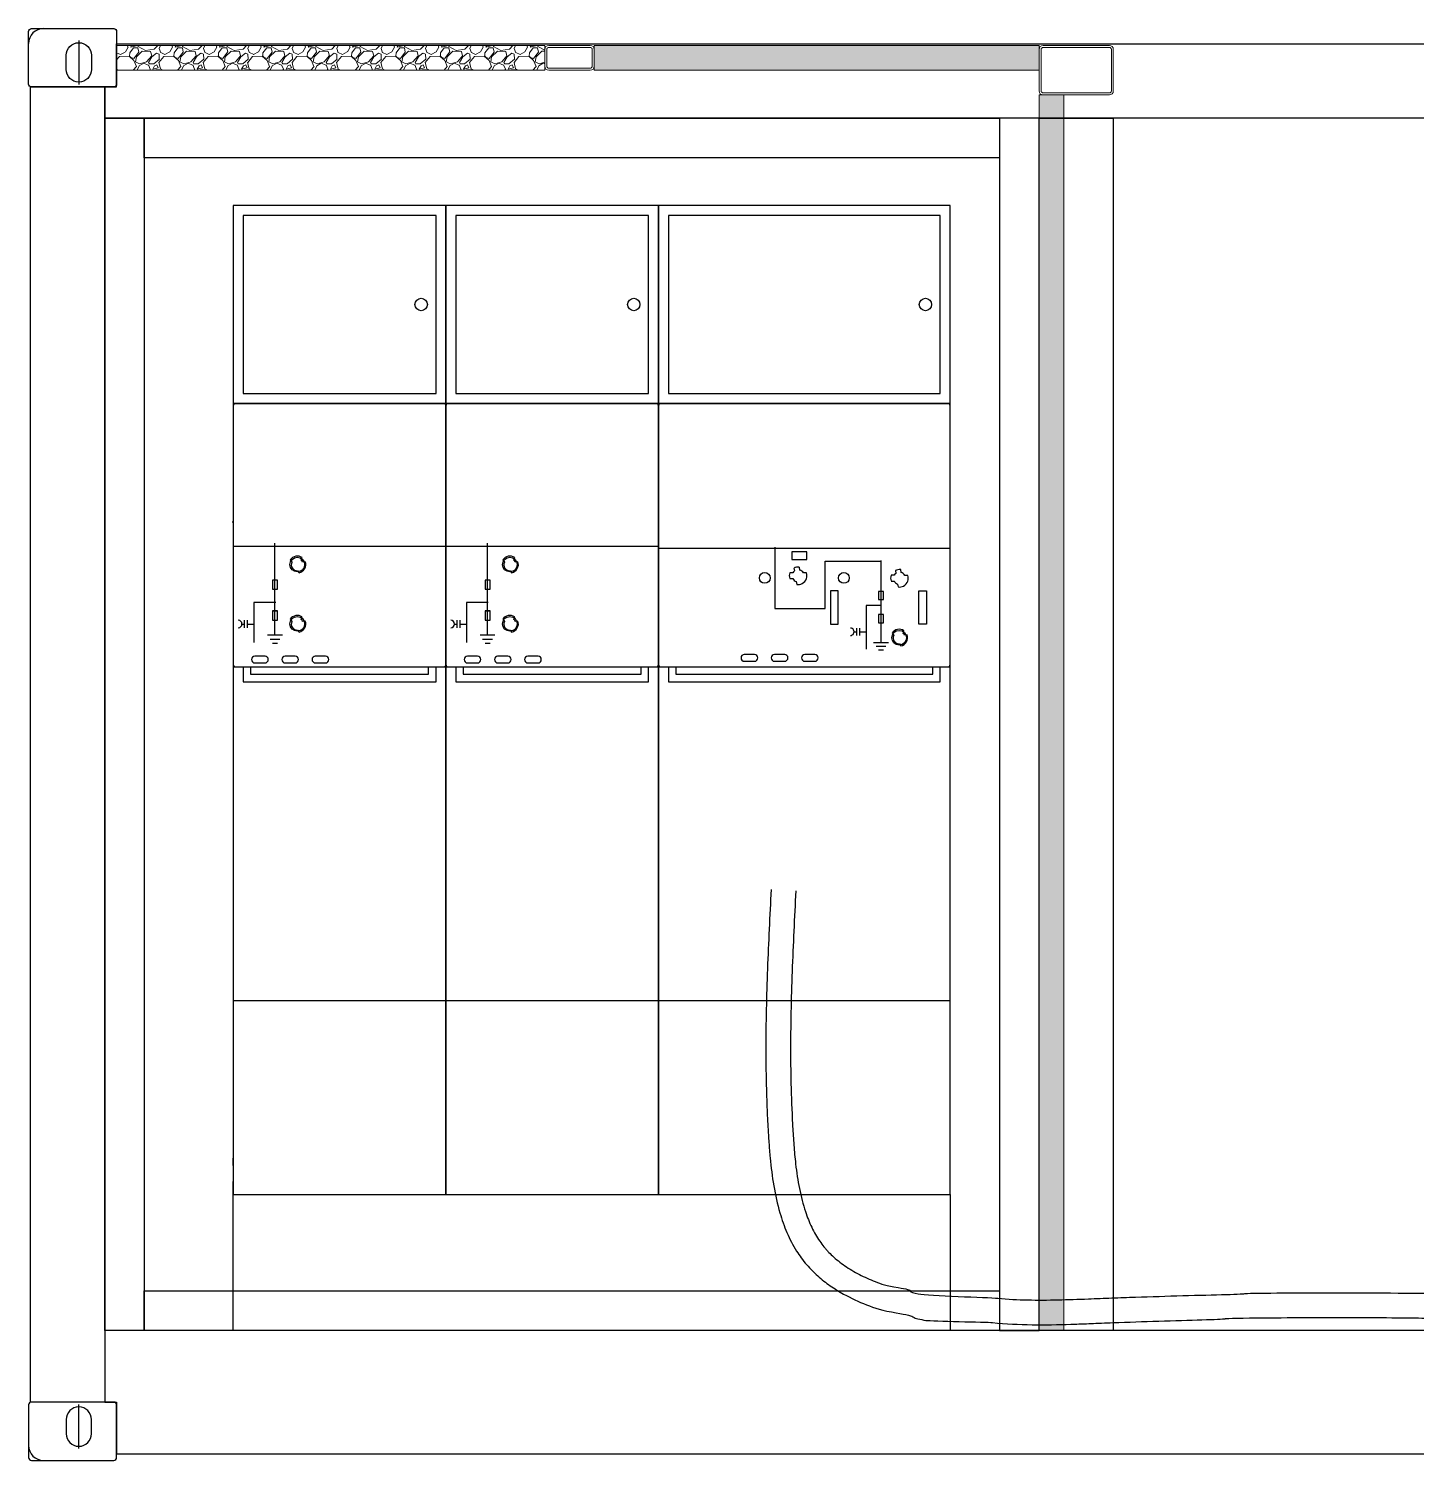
# Model space of a CAD drawing. Extents: x 61367 to 140945, y -1257 to 25588.
# Drawn here: x 85203 to 88010, y 13493 to 16389 of the extents above; entities that cross this region are included whole.
import ezdxf

# ---------------------------------------------------------------- set-up
doc = ezdxf.new("R2010")
doc.units = 0
doc.header["$MEASUREMENT"] = 0
doc.layers.get('0').update_dxf_attribs({"linetype": 'CONTINUOUS'})
for name, color, linetype, lineweight in [('AM_0', 7, 'CONTINUOUS', 30), ('AM_5', 3, 'CONTINUOUS', 15), ('AM_8', 1, 'CONTINUOUS', 15), ('CO', 7, 'CONTINUOUS', 9), ('THICK', 7, 'CONTINUOUS', 0)]:
    doc.layers.add(name, color=color, linetype=linetype, lineweight=lineweight)

# ---------------------------------------------------------------- blocks, each defined once
blk = doc.blocks.new('A$C2f4ac7b6')
at = {"color": 7, "linetype": 'Continuous'}
for p, q in [((430, 2000), (0, 2000)), ((0, 2000), (0, 1600)), ((860, 2000), (430, 2000)), ((430, 2000), (430, 1600)), ((430, 1600), (430, 2000)), ((1450, 2000), (860, 2000)), ((860, 2000), (860, 1600)), ((860, 1600), (860, 2000)), ((1450, 1600), (1450, 2000)), ((410, 1980), (20, 1980)), ((20, 1980), (20, 1620)), ((410, 1620), (410, 1980)), ((840, 1980), (450, 1980)), ((450, 1980), (450, 1620)), ((840, 1620), (840, 1980)), ((1430, 1980), (880, 1980)), ((880, 1980), (880, 1620)), ((1430, 1620), (1430, 1980)), ((0, 1600), (430, 1600)), ((0, 1595), (0, 1072)), ((425, 1600), (5, 1600)), ((20, 1620), (410, 1620)), ((430, 1400), (430, 1600)), ((430, 1600), (430, 1400)), ((430, 1400), (430, 1600)), ((430, 1600), (430, 1400)), ((430, 1400), (430, 1600)), ((430, 1600), (430, 1400)), ((430, 1600), (860, 1600)), ((430, 1072), (430, 1595)), ((430, 1595), (430, 1072)), ((855, 1600), (435, 1600)), ((450, 1620), (840, 1620)), ((860, 1600), (1450, 1600)), ((860, 1595), (860, 1072)), ((860, 1072), (860, 1595)), ((1445, 1600), (865, 1600)), ((880, 1620), (1430, 1620)), ((1450, 1072), (1450, 1595)), ((0, 1311.5), (430, 1311.5)), ((84.3, 1131.5), (84.3, 1317.5)), ((430, 1311.5), (860, 1311.5)), ((514.3, 1131.5), (514.3, 1317.5)), ((860, 1307), (1450, 1307)), ((1095, 1309), (1095, 1185)), ((115.2, 1283.2), (118.4, 1278.5)), ((137.5, 1282.8), (139.1, 1288.2)), ((145.6, 1279.8), (140.3, 1279)), ((545.2, 1283.2), (548.4, 1278.5)), ((567.5, 1282.8), (569.1, 1288.2)), ((575.6, 1279.8), (570.3, 1279)), ((1160, 1299.5), (1130, 1299.5)), ((1130, 1299.5), (1130, 1284.5)), ((1130, 1284.5), (1160, 1284.5)), ((1160, 1284.5), (1160, 1299.5)), ((1197, 1185), (1197, 1281)), ((1197, 1281), (1311, 1281)), ((1310.5, 1115.6), (1310.5, 1282.2)), ((130.1, 1261.5), (132.9, 1257.4)), ((560.1, 1261.5), (562.9, 1257.4)), ((1125.5, 1245.7), (1131.5, 1245.7)), ((1131.7, 1257.2), (1125.7, 1257.2)), ((1134.1, 1266.9), (1135.1, 1261)), ((1145.9, 1262.9), (1144.9, 1268.8)), ((1159.2, 1257), (1153.2, 1257)), ((1336.7, 1252.2), (1330.7, 1252.2)), ((1339.1, 1261.9), (1340.1, 1256)), ((1350.9, 1257.9), (1349.9, 1263.8)), ((1364.2, 1252), (1358.2, 1252)), ((89.3, 1242.5), (79.3, 1242.5)), ((79.3, 1242.5), (79.3, 1224)), ((79.3, 1224), (89.3, 1224)), ((89.3, 1224), (89.3, 1242.5)), ((519.3, 1242.5), (509.3, 1242.5)), ((509.3, 1242.5), (509.3, 1224)), ((509.3, 1224), (519.3, 1224)), ((519.3, 1224), (519.3, 1242.5)), ((1138.7, 1239.5), (1139.7, 1233.6)), ((1223.5, 1220.5), (1207.7, 1220.5)), ((1207.7, 1220.5), (1207.7, 1153.5)), ((1223.5, 1153.5), (1223.5, 1220.5)), ((1315.3, 1219.7), (1305.3, 1219.7)), ((1305.3, 1219.7), (1305.3, 1203.2)), ((1315.3, 1203.2), (1315.3, 1219.7)), ((1330.5, 1240.7), (1336.5, 1240.7)), ((1343.7, 1234.5), (1344.7, 1228.6)), ((1386.5, 1153.5), (1386.5, 1220.5)), ((1386.5, 1220.5), (1402.3, 1220.5)), ((1402.3, 1220.5), (1402.3, 1153.5)), ((85.7, 1197.5), (41.7, 1197.5)), ((41.7, 1197.5), (41.7, 1116.5)), ((515.7, 1197.5), (471.7, 1197.5)), ((471.7, 1197.5), (471.7, 1116.5)), ((1310, 1190.9), (1280, 1190.9)), ((1280, 1190.9), (1280, 1103.1)), ((1305.3, 1203.2), (1315.3, 1203.2)), ((22.2, 1161.2), (22.2, 1146.2)), ((28.2, 1161.2), (28.2, 1146.2)), ((89.3, 1180.2), (79.3, 1180.2)), ((79.3, 1180.2), (79.3, 1161.7)), ((89.3, 1179.7), (79.3, 1179.7)), ((79.3, 1179.7), (79.3, 1161.2)), ((79.3, 1161.7), (89.3, 1161.7)), ((79.3, 1161.2), (89.3, 1161.2)), ((89.3, 1161.7), (89.3, 1180.2)), ((89.3, 1161.2), (89.3, 1179.7)), ((115.2, 1163.2), (118.4, 1158.5)), ((137.5, 1162.8), (139.1, 1168.2)), ((145.6, 1159.8), (140.3, 1159)), ((452.2, 1161.2), (452.2, 1146.2)), ((458.2, 1161.2), (458.2, 1146.2)), ((519.3, 1180.2), (509.3, 1180.2)), ((509.3, 1180.2), (509.3, 1161.7)), ((519.3, 1179.7), (509.3, 1179.7)), ((509.3, 1179.7), (509.3, 1161.2)), ((509.3, 1161.7), (519.3, 1161.7)), ((509.3, 1161.2), (519.3, 1161.2)), ((519.3, 1161.7), (519.3, 1180.2)), ((519.3, 1161.2), (519.3, 1179.7)), ((545.2, 1163.2), (548.4, 1158.5)), ((567.5, 1162.8), (569.1, 1168.2)), ((575.6, 1159.8), (570.3, 1159)), ((1095, 1185), (1197, 1185)), ((1315.3, 1172.8), (1305.3, 1172.8)), ((1305.3, 1172.8), (1305.3, 1156.3)), ((1315.3, 1156.3), (1315.3, 1172.8)), ((17.7, 1153.7), (21.8, 1153.7)), ((29.7, 1153.7), (41.7, 1153.7)), ((69.3, 1131.5), (99.3, 1131.5)), ((130.1, 1141.5), (132.9, 1137.4)), ((447.7, 1153.7), (451.8, 1153.7)), ((459.7, 1153.7), (471.7, 1153.7)), ((499.3, 1131.5), (529.3, 1131.5)), ((560.1, 1141.5), (562.9, 1137.4)), ((1207.7, 1153.5), (1223.5, 1153.5)), ((1255.8, 1138), (1260, 1138)), ((1260.3, 1145.5), (1260.3, 1130.5)), ((1266.3, 1145.5), (1266.3, 1130.5)), ((1267.8, 1138), (1279.8, 1138)), ((1305.3, 1156.3), (1315.3, 1156.3)), ((1332.6, 1135.2), (1335.8, 1130.5)), ((1354.9, 1134.8), (1356.6, 1140.2)), ((1363, 1131.8), (1357.7, 1131)), ((1402.3, 1153.5), (1386.5, 1153.5)), ((74.3, 1123.2), (94.3, 1123.2)), ((79.3, 1115), (89.3, 1115)), ((504.3, 1123.2), (524.3, 1123.2)), ((509.3, 1115), (519.3, 1115)), ((1295, 1116.5), (1325, 1116.5)), ((1300, 1109.1), (1320, 1109.1)), ((1305, 1101.7), (1315, 1101.7)), ((1347.5, 1113.5), (1350.3, 1109.4)), ((64.2, 1088.6), (43.5, 1088.6)), ((43.5, 1075), (64.2, 1075)), ((125.3, 1088.6), (104.7, 1088.6)), ((104.7, 1075), (125.3, 1075)), ((186.5, 1088.6), (165.8, 1088.6)), ((165.8, 1075), (186.5, 1075)), ((494.2, 1088.6), (473.5, 1088.6)), ((473.5, 1075), (494.2, 1075)), ((555.3, 1088.6), (534.7, 1088.6)), ((534.7, 1075), (555.3, 1075)), ((616.5, 1088.6), (595.8, 1088.6)), ((595.8, 1075), (616.5, 1075)), ((1054.2, 1092), (1033.5, 1092)), ((1033.5, 1078.3), (1054.2, 1078.3)), ((1115.3, 1092), (1094.7, 1092)), ((1094.7, 1078.3), (1115.3, 1078.3)), ((1176.5, 1092), (1155.8, 1092)), ((1155.8, 1078.3), (1176.5, 1078.3)), ((0, 1067), (430, 1067)), ((5, 1067), (425, 1067)), ((20, 1067), (20, 1037)), ((35, 1067), (35, 1052)), ((35, 1052), (395, 1052)), ((395, 1052), (395, 1067)), ((410, 1037), (410, 1067)), ((430, 1067), (860, 1067)), ((435, 1067), (855, 1067)), ((450, 1067), (450, 1037)), ((465, 1067), (465, 1052)), ((465, 1052), (825, 1052)), ((825, 1052), (825, 1067)), ((840, 1037), (840, 1067)), ((860, 1067), (1450, 1067)), ((865, 1067), (1445, 1067)), ((880, 1067), (880, 1037)), ((895, 1067), (895, 1052)), ((895, 1052), (1415, 1052)), ((1415, 1052), (1415, 1067)), ((1430, 1037), (1430, 1067)), ((20, 1037), (410, 1037)), ((450, 1037), (840, 1037)), ((880, 1037), (1430, 1037)), ((0, 392), (430, 392)), ((430, 392), (860, 392)), ((860, 392), (1450, 392)), ((0, 0), (430, 0)), ((430, 0), (860, 0)), ((860, 0), (1450, 0))]:
    blk.add_line(p, q, dxfattribs=at)
at = {"color": 0, "linetype": 'Continuous'}
for p, q in [((430, 1600), (0, 1600)), ((0, 1600), (0, 0)), ((430, 0), (430, 1600)), ((860, 1600), (430, 1600)), ((430, 1600), (430, 0)), ((1450, 1600), (860, 1600)), ((860, 1600), (860, 0)), ((860, 0), (860, 1600)), ((1450, 0), (1450, 1600)), ((0, 0), (430, 0)), ((430, 0), (860, 0)), ((860, 0), (1450, 0))]:
    blk.add_line(p, q, dxfattribs=at)
for p, q in [((0, 1600), (50, 1600)), ((430, 1600), (380, 1600)), ((430, 1600), (480, 1600)), ((860, 1600), (810, 1600)), ((860, 1600), (910, 1600)), ((1450, 1600), (1400, 1600)), ((0, 58.6), (0, 73.6)), ((0, 58.6), (0, 43.6)), ((0, 0), (0, 25.8))]:
    blk.add_line(p, q)
at = {"color": 1, "linetype": 'Continuous'}
blk.add_line((-0.5, 1360), (-2.5, 1360), dxfattribs=at)
at = {"color": 7, "linetype": 'Continuous'}
for centre, radius in [((380, 1800), 12.5), ((810, 1800), 12.5), ((1400, 1800), 12.5), ((129.4, 1274), 14.9), ((559.4, 1274), 14.9), ((1075, 1247), 11), ((129.4, 1154), 14.9), ((559.4, 1154), 14.9)]:
    blk.add_circle(centre, radius, dxfattribs=at)
for centre, radius, start, end in [((5, 1595), 5, 90, 180), ((425, 1595), 5, 360, 90), ((435, 1595), 5, 90, 180), ((855, 1595), 5, 360, 90), ((865, 1595), 5, 90, 180), ((1445, 1595), 5, 360, 90), ((129.6, 1274.1), 17, 55.7996, 147.6425), ((129.3, 1273.5), 12, 155.3357, 273.5423), ((129.6, 1274.1), 17, 281.2355, 19.5125), ((134.2, 1277.5), 6.2, 14.15, 58.2297), ((559.6, 1274.1), 17, 55.7996, 147.6425), ((559.3, 1273.5), 12, 155.3357, 273.5423), ((559.6, 1274.1), 17, 281.2355, 19.5125), ((564.2, 1277.5), 6.2, 14.15, 58.2297), ((10, 1153.7), 7.5, 270, 90), ((129.6, 1154.1), 17, 55.7996, 147.6425), ((129.3, 1153.5), 12, 155.3357, 273.5423), ((129.6, 1154.1), 17, 281.2355, 19.5125), ((134.2, 1157.5), 6.2, 14.15, 58.2297), ((440, 1153.7), 7.5, 270, 90), ((559.6, 1154.1), 17, 55.7996, 147.6425), ((559.3, 1153.5), 12, 155.3357, 273.5423), ((559.6, 1154.1), 17, 281.2355, 19.5125), ((564.2, 1157.5), 6.2, 14.15, 58.2297), ((5, 1072), 5, 180, 270), ((425, 1072), 5, 270, 0), ((435, 1072), 5, 180, 270), ((855, 1072), 5, 270, 0), ((865, 1072), 5, 180, 270), ((1445, 1072), 5, 270, 0)]:
    blk.add_arc(centre, radius, start, end, dxfattribs=at)
for centre, major_axis, ratio, start_param, end_param in [((1142.4, 1251.2), (0, -17.8), 0.999997, 4.365201, 5.02454), ((1142.4, 1251.2), (0, -12.2), 0.999997, 5.178041, 5.978455), ((1142.4, 1251.2), (0, -12.3), 0.999997, 3.781462, 4.201199), ((1142.4, 1251.2), (0, -17.7), 0.999997, 3.0021, 3.628485), ((1142.4, 1251.2), (0, -12.2), 0.999997, 2.066459, 2.853621), ((1142.4, 1251.2), (0, -17.7), 0.999997, 0.482829, 1.243117), ((1142.4, 1251.2), (0, -17.7), 0.999997, 1.243117, 1.902457), ((1347.4, 1246.2), (0, -17.8), 0.999997, 4.365201, 5.02454), ((1347.4, 1246.2), (0, -12.3), 0.999997, 3.781462, 4.201199), ((1347.4, 1246.2), (0, -17.7), 0.999997, 3.0021, 3.628485), ((1347.4, 1246.2), (0, -12.2), 0.999997, 2.066459, 2.853621), ((1347.4, 1246.2), (0, -17.7), 0.999997, 1.243117, 1.902457), ((1142.4, 1251.2), (0, -17.7), 0.999997, 6.131157, 6.766014), ((1347.4, 1246.2), (0, -12.2), 0.999997, 5.178041, 5.978455), ((1347.4, 1246.2), (0, -17.7), 0.999997, 6.131157, 6.766014), ((1347.4, 1246.2), (0, -17.7), 0.999997, 0.482829, 1.243117), ((1248.2, 1138), (0, -7.5), 0.999997, 0, 3.141593), ((1347, 1126.1), (0, -17), 0.999997, 2.544683, 4.147644), ((1346.7, 1125.5), (0, -12), 0.999997, 4.281916, 6.34501), ((1347, 1126.1), (0, -17), 0.999997, 0.196096, 1.911354), ((1351.7, 1129.5), (0, -6.2), 0.999997, 1.817761, 2.587095), ((43.5, 1081.8), (0, -6.84), 0.953, 3.141593, 6.283185), ((64.2, 1081.8), (0, 6.84), 0.953008, 3.141851, 6.282927), ((104.7, 1081.8), (0, -6.84), 0.953, 3.141593, 6.283185), ((125.3, 1081.8), (0, 6.84), 0.953008, 3.141851, 6.282927), ((165.8, 1081.8), (0, -6.84), 0.953, 3.141593, 6.283185), ((186.5, 1081.8), (0, 6.84), 0.953008, 3.141851, 6.282927), ((473.5, 1081.8), (0, -6.84), 0.953, 3.141593, 6.283185), ((494.2, 1081.8), (0, 6.84), 0.953008, 3.141851, 6.282927), ((534.7, 1081.8), (0, -6.84), 0.953, 3.141593, 6.283185), ((555.3, 1081.8), (0, 6.84), 0.953008, 3.141851, 6.282927), ((595.8, 1081.8), (0, -6.84), 0.953, 3.141593, 6.283185), ((616.5, 1081.8), (0, 6.84), 0.953008, 3.141851, 6.282927), ((1033.5, 1085.1), (0, -6.84), 0.953, 3.141593, 6.283185), ((1054.2, 1085.1), (0, -6.84), 0.953008, 0.000258, 3.141334), ((1094.7, 1085.1), (0, -6.84), 0.953, 3.141593, 6.283185), ((1115.3, 1085.1), (0, -6.84), 0.953008, 0.000258, 3.141334), ((1155.8, 1085.1), (0, -6.84), 0.953, 3.141593, 6.283185), ((1176.5, 1085.1), (0, -6.84), 0.953008, 0.000258, 3.141334)]:
    blk.add_ellipse(centre, major_axis=major_axis, ratio=ratio, start_param=start_param, end_param=end_param, dxfattribs=at)
for centre, major_axis in [((1235, 1247), (0, -11)), ((1346.8, 1126), (0, -14.9))]:
    blk.add_ellipse(centre, major_axis=major_axis, ratio=0.999997, dxfattribs=at)
for points in [[(430, 1376.7), (430, 1376.7), (430, 1376.7), (430, 1376.7)], [(430, 1376.7), (430, 1376.7), (430, 1376.7), (430, 1376.7)], [(430, 1376.7), (430, 1376.7), (430, 1376.7), (430, 1376.7)], [(430, 1376.7), (430, 1376.7), (430, 1376.7), (430, 1376.7)], [(430, 1376.7), (430, 1376.7), (430, 1376.7), (430, 1376.7)], [(430, 1376.7), (430, 1376.7), (430, 1376.7), (430, 1376.7)], [(430, 1376.7), (430, 1376.7), (430, 1376.7), (430, 1376.7)], [(430, 1376.7), (430, 1376.7), (430, 1376.7), (430, 1376.7)], [(430, 1376.7), (430, 1376.7), (430, 1376.7), (430, 1376.7)], [(430, 1376.7), (430, 1376.7), (430, 1376.7), (430, 1376.7)], [(430, 1376.7), (430, 1376.7), (430, 1376.7), (430, 1376.7)], [(430, 1376.7), (430, 1376.7), (430, 1376.7), (430, 1376.7)], [(430, 1376.7), (430, 1376.7), (430, 1376.7), (430, 1376.7)], [(430, 1376.7), (430, 1376.7), (430, 1376.7), (430, 1376.7)], [(430, 1376.7), (430, 1376.7), (430, 1376.7), (430, 1376.7)], [(430, 1376.7), (430, 1376.7), (430, 1376.7), (430, 1376.7)], [(430, 1376.7), (430, 1376.7), (430, 1376.7), (430, 1376.7)], [(430, 1376.7), (430, 1376.7), (430, 1376.7), (430, 1376.7)], [(430, 1376.7), (430, 1376.7), (430, 1376.7), (430, 1376.7)], [(430, 1376.7), (430, 1376.7), (430, 1376.7), (430, 1376.7)], [(430, 1376.7), (430, 1376.7), (430, 1376.7), (430, 1376.7)], [(430, 1376.7), (430, 1376.7), (430, 1376.7), (430, 1376.7)], [(430, 1376.7), (430, 1376.7), (430, 1376.7), (430, 1376.7)], [(430, 1376.7), (430, 1376.7), (430, 1376.7), (430, 1376.7)], [(430, 1211), (430, 1211), (430, 1211), (430, 1211)], [(430, 1211), (430, 1211), (430, 1211), (430, 1211)], [(430, 1211), (430, 1211), (430, 1211), (430, 1211)], [(430, 1211), (430, 1211), (430, 1211), (430, 1211)], [(430, 1211), (430, 1211), (430, 1211), (430, 1211)], [(430, 1211), (430, 1211), (430, 1211), (430, 1211)], [(430, 1211), (430, 1211), (430, 1211), (430, 1211)], [(430, 1211), (430, 1211), (430, 1211), (430, 1211)], [(430, 1211), (430, 1211), (430, 1211), (430, 1211)], [(430, 1211), (430, 1211), (430, 1211), (430, 1211)], [(430, 1211), (430, 1211), (430, 1211), (430, 1211)], [(430, 1211), (430, 1211), (430, 1211), (430, 1211)], [(430, 1211), (430, 1211), (430, 1211), (430, 1211)], [(430, 1211), (430, 1211), (430, 1211), (430, 1211)], [(430, 1211), (430, 1211), (430, 1211), (430, 1211)], [(430, 1211), (430, 1211), (430, 1211), (430, 1211)], [(430, 1211), (430, 1211), (430, 1211), (430, 1211)], [(430, 1211), (430, 1211), (430, 1211), (430, 1211)], [(430, 1211), (430, 1211), (430, 1211), (430, 1211)], [(430, 1211), (430, 1211), (430, 1211), (430, 1211)], [(430, 1211), (430, 1211), (430, 1211), (430, 1211)], [(430, 1211), (430, 1211), (430, 1211), (430, 1211)], [(430, 1211), (430, 1211), (430, 1211), (430, 1211)], [(430, 1211), (430, 1211), (430, 1211), (430, 1211)]]:
    blk.add_open_spline(points, degree=3, dxfattribs=at)

msp = doc.modelspace()

# ---------------------------------------------------------------- hatches: boundary and pattern name
at = {"layer": 'AM_8'}
h = msp.add_hatch(dxfattribs=at)
h.set_pattern_fill('GRAVEL', color=256, scale=2.5, angle=315, style=0)
h.set_pattern_definition([(356.9872, (86524.685, 16318.014), (763.322572, -44.901472), [8.543, -845.7625]), (40.0303, (86533.2162, 16317.565), (-583.7172026, -493.915275), [14.6601, -1451.35]), (92.4896, (86544.4415, 16326.9943), (44.90209, -942.927048), [10.337, -1023.3675]), (317.7263, (86573.1783, 16333.2804), (-942.926409, 853.1242375), [13.3501, -1321.66]), (292.1663, (86583.0566, 16324.3002), (-314.308633, 763.322714), [13.0908, -1295.995]), (227.7263, (86587.9958, 16312.1768), (853.1242375, 942.926409), [13.3501, -1321.66]), (187.3058, (86579.0155, 16302.2986), (1032.7294224, 134.704611), [17.6548, -1747.8275]), (152.7447, (86561.504, 16300.0535), (-1302.138053, 673.518867), [16.668, -1650.1325]), (103.5704, (86546.6866, 16307.6867), (-224.505624, 942.926299), [13.3953, -1326.1375]), (49.7636, (86543.5435, 16320.708), (-449.01284, -538.814558), [15.2928, -749.3475]), (2.6026, (86553.4218, 16332.3824), (1032.7288276, 44.9019394), [19.777, -1957.92]), (86.1859, (86529.175, 16288.379), (44.901495, 583.716033), [6.7501, -668.265]), (53.5308, (86529.624, 16295.1144), (-493.912969, -673.518544), [12.842, -1271.365]), (7e-15, (86537.257, 16305.44), (44.9013, -44.9012), [8.9802, -80.8222]), (21.8014, (86535.012, 16313.973), (-314.310115, -134.704205), [4.836, -478.765]), (293.1986, (86539.502, 16315.769), (-89.80262, 179.60524), [6.8391, -335.12]), (194.0362, (86542.196, 16309.483), (-224.50633, -44.90107), [11.108, -359.1575]), (63.4349, (86531.42, 16306.789), (-44.9014, -134.7038), [8.0322, -192.7725]), (208.6105, (86565.545, 16341.8117), (-583.716615, -314.309492), [11.2522, -1113.97]), (154.6538, (86555.667, 16336.4235), (673.51801, -314.308766), [9.44, -934.555]), (291.8014, (86522.44, 16315.769), (-134.704205, 314.310115), [9.672, -473.93]), (241.3895, (86526.032, 16306.7887), (314.309492, 583.716615), [11.2522, -1113.97]), (245.556, (86593.384, 16313.973), (134.70423, 314.309134), [10.8509, -531.6925]), (290.2249, (86588.894, 16304.0946), (-269.407977, 718.419737), [9.0918, -900.09]), (158.1986, (86566.892, 16270.419), (-314.310115, 134.704205), [9.672, -473.93]), (207.646, (86557.912, 16274.0108), (763.321531, 404.111828), [10.6446, -1053.81]), (155.556, (86588.894, 16292.42), (314.309134, -134.70423), [5.4254, -537.12]), (123.6901, (86569.586, 16273.113), (-134.70349, 224.5056), [3.238, -320.55]), (59.0362, (86567.79, 16275.807), (-89.80273, -179.60514), [13.0908, -248.7262]), (38.991, (86574.5254, 16287.032), (-493.91332, -404.110968), [12.1317, -1201.035]), (281.3099, (86546.238, 16305.442), (-44.90118, 134.70377), [9.158, -219.7945]), (231.8428, (86548.0336, 16296.4614), (-673.5191225, -853.1250494), [15.9889, -1582.9]), (164.0546, (86538.1553, 16283.889), (493.91292, -134.70351), [6.5377, -647.235]), (135, (86531.87, 16285.685), (-2e-14, 89.8026), [3.81, -59.69]), (104.7436, (86574.0764, 16289.277), (134.704064, -493.913547), [8.8217, -873.3475]), (176.9872, (86571.8313, 16297.8084), (-763.322572, 44.901472), [17.086, -837.22]), (225, (86554.77, 16298.706), (-89.8026, -2e-14), [16.51, -46.99]), (259.6952, (86543.0945, 16287.032), (134.703034, 763.321022), [10.0402, -993.9825]), (330.9454, (86541.298, 16277.154), (224.506945, -134.704155), [9.2457, -453.0425]), (17.354, (86549.3807, 16272.6637), (1302.13712, 404.1109434), [15.0536, -1490.3125]), (49.5739, (86563.749, 16277.1538), (538.815719, 628.6178457), [15.9257, -1576.645]), (49.5739, (86563.749, 16277.1538), (538.815719, 628.6178457), [15.9257, -1576.645])])
h.paths.add_polyline_path([(86246.915, 16355.442), (86246.915, 16305.442), (85380.915, 16305.442), (85380.915, 16355.442)])
h = msp.add_hatch(dxfattribs=at)
h.set_pattern_fill('GRAVEL', color=256, scale=2.5, angle=315, style=0)
h.set_pattern_definition([(356.9872, (86970.685, 16318.014), (763.322572, -44.901472), [8.543, -845.7625]), (40.0303, (86979.2162, 16317.565), (-583.717203, -493.915275), [14.6601, -1451.35]), (92.4896, (86990.4415, 16326.9943), (44.90209, -942.927048), [10.337, -1023.3675]), (317.7263, (87019.1783, 16333.2804), (-942.926409, 853.124238), [13.3501, -1321.66]), (292.1663, (87029.0566, 16324.3002), (-314.308633, 763.322714), [13.0908, -1295.995]), (227.7263, (87033.9958, 16312.1768), (853.124238, 942.926409), [13.3501, -1321.66]), (187.3058, (87025.0155, 16302.2986), (1032.7294224, 134.704611), [17.6548, -1747.8275]), (152.7447, (87007.504, 16300.0535), (-1302.138053, 673.518867), [16.668, -1650.1325]), (103.5704, (86992.6866, 16307.6867), (-224.505624, 942.926299), [13.3953, -1326.1375]), (49.7636, (86989.5435, 16320.708), (-449.01284, -538.81456), [15.2928, -749.3475]), (2.6026, (86999.4218, 16332.3824), (1032.7288276, 44.9019394), [19.777, -1957.92]), (86.1859, (86975.175, 16288.379), (44.901495, 583.716033), [6.75, -668.265]), (53.5308, (86975.624, 16295.1144), (-493.91297, -673.518544), [12.842, -1271.365]), (7e-15, (86983.257, 16305.44), (44.9013, -44.9012), [8.98, -80.822]), (21.8014, (86981.012, 16313.973), (-314.31012, -134.7042), [4.836, -478.765]), (293.1986, (86985.502, 16315.769), (-89.80262, 179.60524), [6.839, -335.12]), (194.0362, (86988.196, 16309.483), (-224.50633, -44.90107), [11.108, -359.1575]), (63.435, (86977.42, 16306.789), (-44.9014, -134.7038), [8.032, -192.7725]), (208.6105, (87011.545, 16341.8117), (-583.716615, -314.309492), [11.2522, -1113.97]), (154.6538, (87001.667, 16336.4235), (673.51801, -314.308766), [9.44, -934.555]), (291.8014, (86968.44, 16315.769), (-134.7042, 314.31012), [9.672, -473.93]), (241.3895, (86972.032, 16306.7887), (314.309492, 583.716615), [11.2522, -1113.97]), (245.556, (87039.384, 16313.973), (134.70423, 314.30913), [10.851, -531.6925]), (290.2249, (87034.894, 16304.0946), (-269.407977, 718.419737), [9.0918, -900.09]), (158.1986, (87012.892, 16270.419), (-314.31012, 134.7042), [9.672, -473.93]), (207.646, (87003.912, 16274.0108), (763.32153, 404.111828), [10.6446, -1053.81]), (155.556, (87034.894, 16292.42), (314.30913, -134.70423), [5.4254, -537.12]), (123.69, (87015.586, 16273.113), (-134.70349, 224.5056), [3.238, -320.55]), (59.0362, (87013.79, 16275.807), (-89.80273, -179.60514), [13.091, -248.7262]), (38.991, (87020.5254, 16287.032), (-493.91332, -404.110968), [12.1317, -1201.035]), (281.31, (86992.238, 16305.442), (-44.9012, 134.70377), [9.158, -219.7945]), (231.8428, (86994.0336, 16296.4614), (-673.519123, -853.125049), [15.989, -1582.9]), (164.0546, (86984.1553, 16283.889), (493.91292, -134.70351), [6.5377, -647.235]), (135, (86977.87, 16285.685), (-2e-14, 89.8026), [3.81, -59.69]), (104.7436, (87020.0764, 16289.277), (134.704064, -493.913547), [8.8217, -873.3475]), (176.9872, (87017.8313, 16297.8084), (-763.322572, 44.901472), [17.086, -837.22]), (225, (87000.77, 16298.706), (-89.8026, -2e-14), [16.51, -46.99]), (259.6952, (86989.0945, 16287.032), (134.703034, 763.321022), [10.0402, -993.9825]), (330.9454, (86987.298, 16277.154), (224.50695, -134.70416), [9.2457, -453.0425]), (17.354, (86995.3807, 16272.6637), (1302.13712, 404.110943), [15.0536, -1490.3125]), (49.5739, (87009.749, 16277.1538), (538.815719, 628.617846), [15.9257, -1576.645]), (49.5739, (87009.749, 16277.1538), (538.815719, 628.617846), [15.9257, -1576.645])])
h.paths.add_polyline_path([(86346.915, 16355.442), (86346.915, 16305.442), (87246.915, 16305.442), (87246.915, 16355.442)])
h = msp.add_hatch(dxfattribs=at)
h.set_pattern_fill('GRAVEL', color=256, scale=2.5, angle=315, style=0)
h.set_pattern_definition([(356.9872, (87219.685, 13719.014), (763.322572, -44.901472), [8.543, -845.7625]), (40.0303, (87228.2162, 13718.565), (-583.7172026, -493.915275), [14.6601, -1451.35]), (92.4896, (87239.4415, 13727.9943), (44.90209, -942.9270485), [10.337, -1023.3675]), (317.7263, (87268.1783, 13734.2804), (-942.9264088, 853.1242375), [13.3501, -1321.66]), (292.1663, (87278.0566, 13725.3002), (-314.3086332, 763.322714), [13.0908, -1295.995]), (227.7263, (87282.9958, 13713.1768), (853.1242375, 942.9264088), [13.3501, -1321.66]), (187.3058, (87274.0155, 13703.2986), (1032.7294224, 134.7046109), [17.65485, -1747.8275]), (152.7447, (87256.504, 13701.0535), (-1302.1380528, 673.5188669), [16.668, -1650.1325]), (103.5704, (87241.6866, 13708.6867), (-224.505624, 942.9262987), [13.3953, -1326.1375]), (49.7636, (87238.5435, 13721.708), (-449.01284, -538.814558), [15.2928, -749.3475]), (2.6026, (87248.4218, 13733.3824), (1032.7288276, 44.9019394), [19.77695, -1957.92]), (86.1859, (87224.175, 13689.379), (44.901495, 583.716033), [6.7501, -668.265]), (53.5308, (87224.624, 13696.1144), (-493.9129694, -673.5185443), [12.842, -1271.365]), (7e-15, (87232.257, 13706.44), (44.90125, -44.90125), [8.9802, -80.8222]), (21.8014, (87230.012, 13714.973), (-314.310115, -134.704205), [4.836, -478.765]), (293.1986, (87234.502, 13716.769), (-89.802616, 179.60524), [6.8391, -335.12]), (194.0362, (87237.196, 13710.483), (-224.50633, -44.90107), [11.108, -359.1575]), (63.4349, (87226.42, 13707.789), (-44.90139, -134.70382), [8.0322, -192.7725]), (208.6105, (87260.545, 13742.8117), (-583.7166154, -314.309492), [11.2522, -1113.97]), (154.6538, (87250.667, 13737.4235), (673.51801, -314.308766), [9.44, -934.555]), (291.8014, (87217.44, 13716.769), (-134.704205, 314.310115), [9.672, -473.93]), (241.3895, (87221.032, 13707.7887), (314.309492, 583.7166154), [11.2522, -1113.97]), (245.556, (87288.384, 13714.973), (134.70423, 314.309134), [10.8509, -531.6925]), (290.2249, (87283.894, 13705.0946), (-269.4079775, 718.419737), [9.0918, -900.09]), (158.1986, (87261.892, 13671.419), (-314.310115, 134.704205), [9.672, -473.93]), (207.646, (87252.912, 13675.0108), (763.321531, 404.111828), [10.6446, -1053.81]), (155.556, (87283.894, 13693.42), (314.309134, -134.70423), [5.4254, -537.12]), (123.6901, (87264.586, 13674.113), (-134.70349, 224.505606), [3.2379, -320.55]), (59.0362, (87262.79, 13676.807), (-89.80273, -179.60514), [13.0908, -248.7262]), (38.991, (87269.5254, 13688.032), (-493.9133197, -404.110968), [12.1317, -1201.035]), (281.3099, (87241.238, 13706.442), (-44.90118, 134.70377), [9.1581, -219.7945]), (231.8428, (87243.0336, 13697.4614), (-673.5191225, -853.1250494), [15.9889, -1582.9]), (164.0546, (87233.1553, 13684.889), (493.91292, -134.70351), [6.5377, -647.235]), (135, (87226.87, 13686.685), (-2e-14, 89.8026), [3.81, -59.69]), (104.7436, (87269.0764, 13690.277), (134.704064, -493.9135475), [8.8217, -873.3475]), (176.9872, (87266.8313, 13698.8084), (-763.322572, 44.901472), [17.0861, -837.22]), (225, (87249.77, 13699.706), (-89.8026, -2e-14), [16.51, -46.99]), (259.6952, (87238.0945, 13688.032), (134.703034, 763.321022), [10.0402, -993.9825]), (330.9454, (87236.298, 13678.154), (224.506945, -134.704155), [9.2457, -453.0425]), (17.354, (87244.3807, 13673.6637), (1302.1371203, 404.1109434), [15.0536, -1490.3125]), (49.5739, (87258.749, 13678.1538), (538.815719, 628.6178457), [15.9257, -1576.645]), (49.5739, (87258.749, 13678.1538), (538.815719, 628.6178457), [15.9257, -1576.645])])
h.paths.add_polyline_path([(87246.915, 16255.442), (87296.915, 16255.442), (87296.915, 13756.442), (87246.915, 13756.442)])

# ---------------------------------------------------------------- linework, layer by layer
for points in [[(85436.915, 16208.442), (87166.915, 16208.442), (87166.915, 16128.442), (85436.915, 16128.442)], [(85436.915, 13836.442), (87166.915, 13836.442), (87166.915, 13756.442), (85436.915, 13756.442)]]:
    msp.add_lwpolyline(points, close=True)
at = {"color": 72}
msp.add_lwpolyline([(87066.915, 14031.442), (87066.915, 13756.442), (85616.915, 13756.442), (85616.915, 14031.442)], close=True, dxfattribs=at)
at = {"color": 5}
for points, knots in [([(86754.668, 14645.627), (86751.909, 14591.238), (86749.157, 14536.967), (86745.139, 14427.454), (86743.872, 14372.211), (86744.124, 14302.549), (86744.255, 14289.174), (86744.921, 14248.837), (86745.731, 14221.666), (86747.367, 14185.772), (86747.79, 14177.364), (86748.607, 14162.569), (86748.981, 14156.204), (86749.796, 14143.494), (86750.238, 14137.145), (86751.702, 14118.158), (86752.861, 14105.575), (86756.271, 14076.033), (86758.77, 14059.234), (86765.243, 14026.858), (86769.216, 14011.283), (86777.794, 13985.507), (86782, 13974.93), (86791.584, 13954.945), (86796.961, 13945.54), (86805.68, 13932.88), (86808.492, 13929.112), (86812.748, 13923.863), (86814.08, 13922.28), (86816.802, 13919.159), (86818.196, 13917.618), (86822.477, 13913.051), (86825.462, 13910.081), (86836.288, 13900.001), (86844.775, 13893.273), (86863.062, 13880.736), (86872.86, 13874.927), (86893.487, 13864.23), (86904.314, 13859.343), (86926.688, 13850.474), (86938.235, 13846.492), (86978.679, 13840.321), (86987.486, 13837.935), (86985.033, 13833.658), (86993.771, 13831.76), (87022.788, 13826.144), (87143.011, 13823.352), (87183.445, 13819.501), (87203.657, 13818.442), (87244.176, 13817.516), (87264.484, 13817.649), (87305.283, 13818.554), (87325.773, 13819.326), (87354.305, 13820.438), (87362.24, 13820.749), (87378.109, 13821.356), (87386.047, 13821.654), (87409.869, 13822.532), (87425.763, 13823.096), (87473.479, 13824.721), (87505.335, 13825.714), (87601.031, 13828.41), (87664.995, 13829.828), (87661.972, 13831.33), (87694.886, 13831.728), (87755.66, 13832.246), (87783.512, 13832.399), (87833.038, 13832.515), (87854.707, 13832.512), (87898.049, 13832.403), (87919.72, 13832.299), (87984.698, 13831.874), (88027.967, 13831.44), (88050.015, 13830.619), (88078.88, 13830.263), (88129.18, 13829.645), (88150.66, 13829.382), (88188.187, 13828.944), (88204.264, 13828.764), (88232.592, 13828.467), (88244.857, 13828.344), (88269.338, 13828.129), (88281.556, 13828.037), (88318.183, 13827.836), (88342.566, 13827.805), (88403.226, 13828.174), (88439.596, 13828.79), (88488.729, 13830.478), (88501.013, 13830.969), (88538.084, 13832.686), (88563.088, 13834.154), (88595.92, 13836.564), (88603.377, 13837.142), (88618.302, 13838.385), (88625.772, 13839.05), (88648.155, 13841.21), (88663.042, 13842.873), (88698.417, 13847.617), (88718.741, 13851.004), (88757.97, 13859.473), (88776.872, 13864.556), (88808.211, 13875.335), (88821.106, 13880.586), (88845.353, 13892.431), (88856.702, 13899.022), (88870.46, 13908.653), (88873.663, 13911.029), (88879.196, 13915.385), (88881.56, 13917.333), (88886.203, 13921.343), (88888.481, 13923.402), (88895.187, 13929.737), (88899.489, 13934.172), (88911.612, 13947.756), (88919.005, 13957.467), (88932.715, 13978.309), (88939.033, 13989.44), (88950.673, 14012.955), (88955.995, 14025.338), (88965.731, 14051.155), (88970.145, 14064.588), (88980.515, 14100.394), (88985.86, 14123.396), (88994.998, 14170.614), (88998.791, 14194.829), (89003.848, 14232.416), (89005.473, 14245.664), (89007.942, 14267.159), (89008.851, 14275.416), (89010.597, 14291.869), (89011.434, 14300.071), (89013.836, 14324.602), (89015.295, 14340.858), (89019.267, 14389.351), (89021.376, 14421.311), (89026.278, 14516.23), (89027.646, 14578.226), (89027.585, 14733.136), (89024.266, 14824.815), (89015.884, 14985.008), (89011.421, 15053.864), (89006.951, 15396.442)], [0, 0, 0, 0, 168.09057265, 168.09057265, 336.18114531, 336.18114531, 375.89678653, 375.89678653, 455.32806898, 455.32806898, 479.50587497, 479.50587497, 497.70203857, 497.70203857, 515.89820216, 515.89820216, 552.29052936, 552.29052936, 602.56069205, 602.56069205, 652.83085475, 652.83085475, 690.69643029, 690.69643029, 728.56200582, 728.56200582, 745.37910105, 745.37910105, 752.81233292, 752.81233292, 760.24556478, 760.24556478, 775.11202851, 775.11202851, 811.99986925, 811.99986925, 848.88770999, 848.88770999, 885.77555073, 885.77555073, 922.66339147, 922.66339147, 949.97388159, 949.97388159, 976.7993247, 976.7993247, 1039.24160062, 1039.24160062, 1101.68387654, 1101.68387654, 1164.12615246, 1164.12615246, 1226.56842838, 1226.56842838, 1250.51922305, 1250.51922305, 1274.47001773, 1274.47001773, 1322.37160708, 1322.37160708, 1418.17478579, 1418.17478579, 1609.78114321, 1609.78114321, 1708.06342737, 1708.06342737, 1791.08839767, 1791.08839767, 1855.59593545, 1855.59593545, 1920.10347323, 1920.10347323, 2049.1185488, 2049.1185488, 2135.70285113, 2135.70285113, 2200.53490406, 2200.53490406, 2249.34235294, 2249.34235294, 2286.7747302, 2286.7747302, 2324.20710746, 2324.20710746, 2399.07186198, 2399.07186198, 2509.8720057, 2509.8720057, 2546.57326269, 2546.57326269, 2619.97577666, 2619.97577666, 2641.44060074, 2641.44060074, 2662.90542481, 2662.90542481, 2705.83507297, 2705.83507297, 2766.08305323, 2766.08305323, 2826.33103349, 2826.33103349, 2872.05756664, 2872.05756664, 2917.78409979, 2917.78409979, 2932.15363847, 2932.15363847, 2943.31787211, 2943.31787211, 2954.48210575, 2954.48210575, 2976.81057303, 2976.81057303, 3019.81754124, 3019.81754124, 3062.82450946, 3062.82450946, 3105.83147767, 3105.83147767, 3148.83844588, 3148.83844588, 3217.01788194, 3217.01788194, 3285.19731801, 3285.19731801, 3322.08709662, 3322.08709662, 3345.11788678, 3345.11788678, 3368.14867694, 3368.14867694, 3414.21025725, 3414.21025725, 3506.33341788, 3506.33341788, 3690.57973915, 3690.57973915, 3973.56971782, 3973.56971782, 4189.49618488, 4189.49618488, 4189.49618488, 4189.49618488]), ([(86704.732, 14648.16), (86702.028, 14594.859), (86699.318, 14541.444), (86695.29, 14433.272), (86693.972, 14378.515), (86694.087, 14304.665), (86694.258, 14286.661), (86694.876, 14253.458), (86695.271, 14238.303), (86696.154, 14212.525), (86696.576, 14201.959), (86697.43, 14183.295), (86697.835, 14175.22), (86698.559, 14162.019), (86698.854, 14156.908), (86699.484, 14146.645), (86699.821, 14141.496), (86700.912, 14126.01), (86701.748, 14115.638), (86704.556, 14086.385), (86706.896, 14067.493), (86713.28, 14030.19), (86717.325, 14011.776), (86726.568, 13980.273), (86731.252, 13966.972), (86742.363, 13941.205), (86748.791, 13928.738), (86759.215, 13912.162), (86762.33, 13907.559), (86769.139, 13898.241), (86772.858, 13893.542), (86780.24, 13884.964), (86783.84, 13881.074), (86791.29, 13873.554), (86795.141, 13869.921), (86807.034, 13859.391), (86815.416, 13852.865), (86832.901, 13840.719), (86842.003, 13835.1), (86866.219, 13821.668), (86881.749, 13814.476), (86913.613, 13801.899), (86929.948, 13796.515), (86978.586, 13788.525), (86990.834, 13785.561), (86994.689, 13780.541), (87006.288, 13778.451), (87029.365, 13774.907), (87140.845, 13773.453), (87179.342, 13769.466), (87206.093, 13768.185), (87259.045, 13767.438), (87285.248, 13767.971), (87321.668, 13769.15), (87332.055, 13769.537), (87348.855, 13770.186), (87355.284, 13770.439), (87377.065, 13771.285), (87392.438, 13771.862), (87438.589, 13773.531), (87469.399, 13774.562), (87561.945, 13777.391), (87623.797, 13778.928), (87623.898, 13780.783), (87662.07, 13781.342), (87732.488, 13782.083), (87764.723, 13782.311), (87826.018, 13782.522), (87855.072, 13782.525), (87913.221, 13782.347), (87942.31, 13782.171), (88029.523, 13781.468), (88037.595, 13780.766), (88122.917, 13779.719), (88150.42, 13779.379), (88192.67, 13778.891), (88207.49, 13778.726), (88246.361, 13778.321), (88270.358, 13778.095), (88318.4, 13777.837), (88342.441, 13777.806), (88409.897, 13778.207), (88453.583, 13779.024), (88511.556, 13781.378), (88524.958, 13782.008), (88550.477, 13783.387), (88562.573, 13784.116), (88582.047, 13785.42), (88589.366, 13785.94), (88604.08, 13787.045), (88611.483, 13787.633), (88633.784, 13789.535), (88648.775, 13790.988), (88686.246, 13795.316), (88708.739, 13798.539), (88753.044, 13806.908), (88774.857, 13812.054), (88812.144, 13823.496), (88827.908, 13829.243), (88858.261, 13842.676), (88872.85, 13850.363), (88892.021, 13862.673), (88897.281, 13866.307), (88905.983, 13872.801), (88909.498, 13875.567), (88916.373, 13881.282), (88919.726, 13884.223), (88929.531, 13893.286), (88935.733, 13899.645), (88951.336, 13917.258), (88960.183, 13928.996), (88976.315, 13953.703), (88983.602, 13966.672), (88996.826, 13993.594), (89002.765, 14007.549), (89013.495, 14036.232), (89018.287, 14050.96), (89029.44, 14089.794), (89035.076, 14114.336), (89044.62, 14164.1), (89048.528, 14189.322), (89053.241, 14224.647), (89054.506, 14234.797), (89056.631, 14252.768), (89057.517, 14260.601), (89059.225, 14276.206), (89060.046, 14283.987), (89062.414, 14307.26), (89063.865, 14322.687), (89067.855, 14368.713), (89070.032, 14399.058), (89075.267, 14489.179), (89077.032, 14548.041), (89078.266, 14702.191), (89075.443, 14795.817), (89067.084, 14968.142), (89061.96, 15047.17), (89056.846, 15126.059)], [0, 0, 0, 0, 164.72735981, 164.72735981, 329.45471961, 329.45471961, 382.07666963, 382.07666963, 425.74565508, 425.74565508, 455.83223048, 455.83223048, 478.61829634, 478.61829634, 492.93646354, 492.93646354, 507.25463074, 507.25463074, 535.89096514, 535.89096514, 587.98281086, 587.98281086, 640.07465658, 640.07465658, 679.57980253, 679.57980253, 719.08494849, 719.08494849, 734.69874285, 734.69874285, 751.42675372, 751.42675372, 766.15382769, 766.15382769, 780.88090166, 780.88090166, 810.33504961, 810.33504961, 839.78919756, 839.78919756, 886.36452086, 886.36452086, 932.93984417, 932.93984417, 967.41204394, 967.41204394, 1000.33674361, 1000.33674361, 1033.26144327, 1033.26144327, 1111.29422829, 1111.29422829, 1189.32701332, 1189.32701332, 1220.60144542, 1220.60144542, 1240.0413184, 1240.0413184, 1286.55979457, 1286.55979457, 1379.59674693, 1379.59674693, 1565.67065163, 1565.67065163, 1680.13762145, 1680.13762145, 1776.61604446, 1776.61604446, 1863.45660116, 1863.45660116, 1950.29715787, 1950.29715787, 2123.97827128, 2123.97827128, 2206.92509072, 2206.92509072, 2251.87897239, 2251.87897239, 2325.10912167, 2325.10912167, 2398.33927095, 2398.33927095, 2529.53981526, 2529.53981526, 2568.66269516, 2568.66269516, 2603.47343773, 2603.47343773, 2624.29195448, 2624.29195448, 2645.11047123, 2645.11047123, 2686.74750474, 2686.74750474, 2749.10261977, 2749.10261977, 2811.45773481, 2811.45773481, 2859.23180816, 2859.23180816, 2907.0058815, 2907.0058815, 2925.65676846, 2925.65676846, 2938.69508636, 2938.69508636, 2951.73340426, 2951.73340426, 2977.81004005, 2977.81004005, 3020.91392276, 3020.91392276, 3064.01780547, 3064.01780547, 3107.12168818, 3107.12168818, 3150.22557089, 3150.22557089, 3218.58758375, 3218.58758375, 3286.94959661, 3286.94959661, 3314.54683809, 3314.54683809, 3335.9838998, 3335.9838998, 3357.42096151, 3357.42096151, 3400.29508494, 3400.29508494, 3486.04333178, 3486.04333178, 3657.53982548, 3657.53982548, 3942.48101266, 3942.48101266, 4189.49618488, 4189.49618488, 4189.49618488, 4189.49618488])]:
    msp.add_open_spline(points, degree=3, knots=knots, dxfattribs=at)
at = {"layer": 'AM_0'}
for p, q in [((85304.415, 16365.442), (85304.415, 16276.442)), ((85304.415, 13517.442), (85304.415, 13606.442))]:
    msp.add_line(p, q, dxfattribs=at)
for points in [[(85208.915, 16271.442, -0.41421356), (85202.915, 16277.442), (85202.915, 16383.442, -0.41421356), (85208.915, 16389.442), (85374.915, 16389.442, -0.41421356), (85380.915, 16383.442), (85380.915, 16277.442, -0.41421356), (85374.915, 16271.442)], [(85278.915, 16335.442, -1), (85329.915, 16335.442), (85329.915, 16306.942, -1), (85278.915, 16306.942)], [(85208.915, 13611.442, 0.41421356), (85202.915, 13605.442), (85202.915, 13499.442, 0.41421356), (85208.915, 13493.442), (85374.915, 13493.442, 0.41421356), (85380.915, 13499.442), (85380.915, 13605.442, 0.41421356), (85374.915, 13611.442)], [(85278.915, 13547.442, 1), (85329.915, 13547.442), (85329.915, 13575.942, 1), (85278.915, 13575.942)]]:
    msp.add_lwpolyline(points, format="xyb", close=True, dxfattribs=at)
for centre, start, end in [((85232.915, 16359.442), 90, 180), ((85232.915, 13523.442), 180, 270)]:
    msp.add_arc(centre, 30, start, end, dxfattribs=at)
at = {"layer": 'AM_5'}
for points in [[(86246.915, 16355.442), (86246.915, 16305.442), (85380.915, 16305.442), (85380.915, 16355.442)], [(86346.915, 16355.442), (86346.915, 16305.442), (87246.915, 16305.442), (87246.915, 16355.442)], [(87246.915, 16255.442), (87296.915, 16255.442), (87296.915, 13756.442), (87246.915, 13756.442)]]:
    msp.add_lwpolyline(points, close=True, dxfattribs=at)
at = {"layer": 'CO'}
for points in [[(86254.915, 16305.442), (86338.915, 16305.442, 0.41421356), (86346.915, 16313.442), (86346.915, 16347.442, 0.41421356), (86338.915, 16355.442), (86254.915, 16355.442, 0.41421356), (86246.915, 16347.442), (86246.915, 16313.442, 0.41421356)], [(86254.915, 16309.442), (86338.915, 16309.442, 0.41421356), (86342.915, 16313.442), (86342.915, 16347.442, 0.41421356), (86338.915, 16351.442), (86254.915, 16351.442, 0.41421356), (86250.915, 16347.442), (86250.915, 16313.442, 0.41421356)], [(87254.915, 16255.442), (87388.915, 16255.442, 0.41421356), (87396.915, 16263.442), (87396.915, 16347.442, 0.41421356), (87388.915, 16355.442), (87254.915, 16355.442, 0.41421356), (87246.915, 16347.442), (87246.915, 16263.442, 0.41421356)], [(87254.915, 16259.442), (87388.915, 16259.442, 0.41421356), (87392.915, 16263.442), (87392.915, 16347.442, 0.41421356), (87388.915, 16351.442), (87254.915, 16351.442, 0.41421356), (87250.915, 16347.442), (87250.915, 16263.442, 0.41421356)]]:
    msp.add_lwpolyline(points, format="xyb", close=True, dxfattribs=at)
at = {"layer": 'THICK', "lineweight": -3}
for points in [[(85356.915, 16208.442), (85356.915, 16271.442), (85380.915, 16271.442), (85380.915, 16358.442), (97216.915, 16358.442), (97216.915, 16271.442), (97240.915, 16271.442), (97240.915, 16208.442)], [(85206.915, 16271.442), (85356.915, 16271.442), (85356.915, 13611.442), (85206.915, 13611.442)], [(85436.915, 13756.442), (85356.915, 13756.442), (85356.915, 16208.442), (85436.915, 16208.442)], [(87166.915, 13756.442), (87246.915, 13756.442), (87246.915, 16208.442), (87166.915, 16208.442)], [(87396.915, 13756.442), (87246.915, 13756.442), (87246.915, 16208.442), (87396.915, 16208.442)], [(85356.915, 13756.442), (85356.915, 13611.442), (85380.915, 13611.442), (85380.915, 13506.442), (97216.915, 13506.442), (97216.915, 13611.442), (97240.915, 13611.442), (97240.915, 13756.442)]]:
    msp.add_lwpolyline(points, close=True, dxfattribs=at)

# ---------------------------------------------------------------- block references
msp.add_blockref('A$C2f4ac7b6', (85616.915, 14031.442))

doc.saveas('drawing.dxf')
